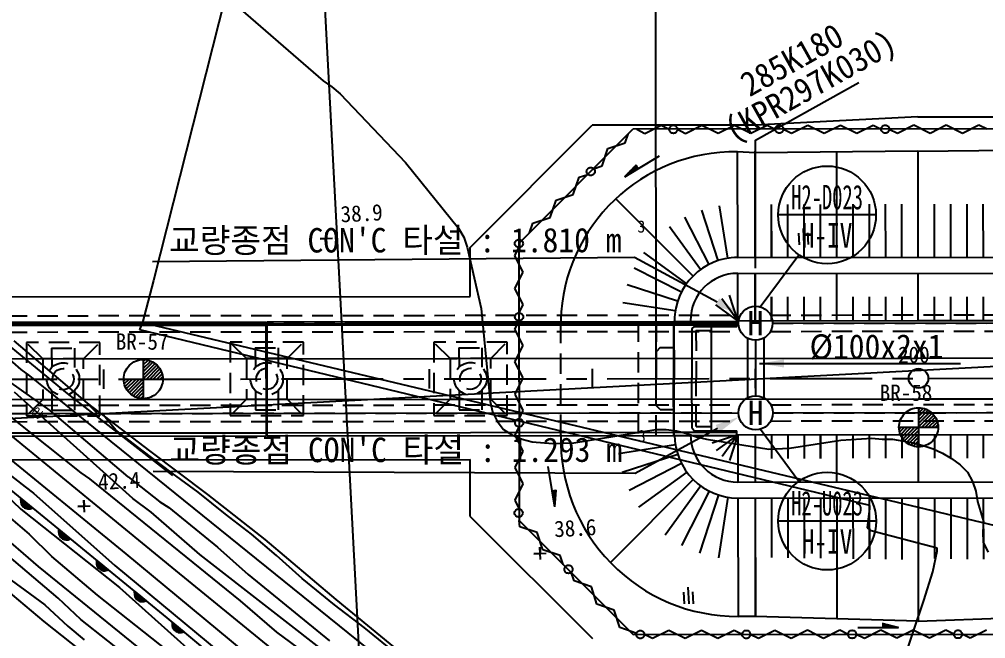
# Model space of a CAD drawing. Header units: millimetres. Extents: x 15846 to 16642, y 1103 to 1807.
# Drawn here: x 16424.1 to 16542.7, y 1439.5 to 1515.5 of the extents above; entities that cross this region are included whole.
import ezdxf
from ezdxf.enums import TextEntityAlignment as Align
from ezdxf.xclip import XClip

# ---------------------------------------------------------------- set-up
doc = ezdxf.new("R2010")
doc.units = ezdxf.units.MM
doc.header["$LTSCALE"] = 10
doc.header["$MEASUREMENT"] = 0
doc.header["$XCLIPFRAME"] = 2
for name, pattern in [('CENTER', [2, 1.25, -0.25, 0.25, -0.25]), ('DASHED2', [0.375, 0.25, -0.125]), ('HIDDEN', [0.375, 0.25, -0.125])]:
    doc.linetypes.add(name, pattern=pattern)
for name, color, linetype in [('TN-CABL', 4, 'Continuous'), ('TN-MANH', 4, 'Continuous'), ('TZ-BASE', 253, 'Continuous'), ('TZ-CABL', 4, 'Continuous')]:
    doc.layers.add(name, color=color, linetype=linetype)
doc.styles.add('GR', font='GulimChe.ttf')
doc.styles.get("Standard").update_dxf_attribs({"font": 'GulimChe.ttf'})
doc.linetypes.add('ZIGZAG', pattern='A,0.0001,-0.2,[131,ltypeshp.shx,S=0.2,R=0,X=-0.2,Y=0],-0.4,[131,ltypeshp.shx,S=0.2,R=180,X=0.2,Y=0],-0.2', length=0.8001)
doc.dimstyles.get("Standard").update_dxf_attribs({"dimtxt": 0.18, "dimasz": 0.18, "dimexe": 0.18, "dimexo": 0.0625, "dimgap": 0.09, "dimtad": 0, "dimtih": 1, "dimtoh": 1, "dimdec": 4, "dimzin": 0, "dimdsep": 46, "dimtxsty": 'Standard', "dimcen": 0.09, "dimadec": 0, "dimazin": 0, "dimtfac": 1, "dimtdec": 4, "dimtofl": 0, "dimtmove": 0, "dimatfit": 3, "dimfxl": 0, "dimtolj": 1, "dimtzin": 0, "dimarcsym": 0})

# ---------------------------------------------------------------- blocks, each defined once
blk = doc.blocks.new('JD-FGHGF6GCDN')
at = {"layer": 'TZ-BASE'}
for p, q in [((522.46, 134.07), (541.05, -215.79)), ((523.68, 81.89, 38.94), (506.12, 12.57, 38.94)), ((510.43, 51.38, 39.02), (526.95, 37.08, 39.02)), ((526.95, 37.08, 39.02), (528, 36.32, 39.02)), ((528, 36.32, 39.02), (529, 35.47, 39.02)), ((529, 35.47, 39.02), (537.02, 27.04, 39.02)), ((550.96, 17.1), (564.94, 31.12)), ((622.28, 31.17), (564.94, 31.12)), ((565.42, 31.12), (566.42, 30.62)), ((566.42, 30.62), (568.42, 31.62)), ((568.42, 31.62), (569.42, 31.12)), ((570.42, 31.12), (571.42, 30.62)), ((571.42, 30.62), (573.42, 31.62)), ((573.42, 31.62), (575.42, 30.63)), ((575.42, 30.63), (577.42, 31.63)), ((577.42, 31.63), (579.42, 30.63)), ((579.42, 30.63), (581.42, 31.63)), ((581.42, 31.63), (582.42, 31.13)), ((583.42, 31.13), (584.42, 30.63)), ((584.42, 30.63), (586.42, 31.64)), ((586.42, 31.64), (588.42, 30.64)), ((588.42, 30.64), (590.42, 31.64)), ((590.42, 31.64), (592.42, 30.64)), ((592.42, 30.64), (594.42, 31.64)), ((594.42, 31.64), (595.42, 31.14)), ((596.42, 31.15), (597.42, 30.65)), ((597.42, 30.65), (599.42, 31.65)), ((599.42, 31.65), (601.42, 30.65)), ((601.42, 30.65), (603.42, 31.65)), ((603.42, 31.65), (605.42, 30.65)), ((605.42, 30.65), (607.42, 31.66)), ((607.42, 31.66), (608.42, 31.16)), ((564, 29.47), (564.35, 30.52)), ((561.18, 26.64), (561.88, 28.76)), ((561.88, 28.76), (564, 29.47)), ((599.92, 28.45), (619.92, 28.67)), ((568.17, 27.84), (565.61, 26.27)), ((579.92, 28.23), (577.8, 28.34)), ((577.81, 15.39), (577.8, 28.34)), ((599.92, 28.45), (579.92, 28.23)), ((579.92, 28.43), (579.93, 15.39)), ((579.92, 28.23), (579.94, 15.39)), ((589.92, 28.44), (589.93, 15.4)), ((599.92, 28.45), (599.94, 15.41)), ((537.02, 27.04, 39.02), (543.54, 18.97, 39.02)), ((560.12, 26.28), (561.18, 26.64)), ((565.35, 26.7), (563.9, 25.23)), ((565.61, 26.27), (563.9, 25.23)), ((565.6, 26.28), (563.94, 25.27)), ((565.6, 26.29), (563.98, 25.31)), ((565.59, 26.31), (564.01, 25.34)), ((565.58, 26.32), (564.05, 25.38)), ((565.58, 26.33), (564.09, 25.42)), ((565.57, 26.34), (564.12, 25.45)), ((565.56, 26.35), (564.16, 25.49)), ((565.56, 26.36), (564.19, 25.53)), ((565.55, 26.37), (564.23, 25.56)), ((565.54, 26.38), (564.27, 25.6)), ((565.54, 26.39), (564.3, 25.64)), ((565.53, 26.4), (564.34, 25.67)), ((565.52, 26.41), (564.37, 25.71)), ((565.52, 26.42), (564.41, 25.75)), ((565.51, 26.43), (564.45, 25.78)), ((565.51, 26.44), (564.48, 25.82)), ((565.5, 26.45), (564.52, 25.86)), ((565.49, 26.47), (564.56, 25.89)), ((565.49, 26.48), (564.59, 25.93)), ((565.48, 26.49), (564.63, 25.97)), ((565.47, 26.5), (564.66, 26)), ((565.47, 26.51), (564.7, 26.04)), ((565.46, 26.52), (564.74, 26.08)), ((565.45, 26.53), (564.77, 26.11)), ((565.45, 26.54), (564.81, 26.15)), ((565.44, 26.55), (564.84, 26.19)), ((565.43, 26.56), (564.88, 26.22)), ((565.43, 26.57), (564.92, 26.26)), ((565.42, 26.58), (564.95, 26.3)), ((565.41, 26.59), (564.99, 26.33)), ((565.41, 26.6), (565.03, 26.37)), ((565.4, 26.61), (565.06, 26.41)), ((565.39, 26.63), (565.1, 26.44)), ((565.39, 26.64), (565.13, 26.48)), ((565.38, 26.65), (565.17, 26.52)), ((565.38, 26.66), (565.21, 26.55)), ((565.37, 26.67), (565.24, 26.59)), ((565.36, 26.68), (565.28, 26.63)), ((565.36, 26.69), (565.31, 26.66)), ((565.61, 26.27), (565.35, 26.7)), ((557.63, 23.11), (558.35, 25.23)), ((558.35, 25.23), (559.41, 25.57)), ((555.51, 22.41), (557.63, 23.11)), ((572.33, 13.11), (562.84, 22.58)), ((554.79, 20.3), (555.51, 22.41)), ((576.6, 15.29), (575.57, 21.71)), ((581.92, 21.88), (581.93, 15.39)), ((581.93, 21.88), (581.94, 15.39)), ((583.92, 21.88), (583.93, 15.39)), ((583.93, 21.88), (583.94, 15.39)), ((585.93, 21.89), (585.94, 15.4)), ((587.92, 21.89), (587.93, 15.4)), ((587.93, 21.89), (587.94, 15.4)), ((591.93, 21.91), (591.94, 15.4)), ((593.93, 21.91), (593.94, 15.4)), ((595.93, 21.92), (595.94, 15.4)), ((597.92, 21.92), (597.93, 15.41)), ((601.93, 21.91), (601.94, 15.41)), ((603.93, 21.92), (603.94, 15.41)), ((605.93, 21.93), (605.94, 15.41)), ((607.92, 21.93), (607.93, 15.42)), ((552.67, 19.6), (554.79, 20.3)), ((574.29, 14.54), (571.33, 20.33)), ((575.41, 15.01), (573.4, 21.19)), ((552.26, 18.41), (552.67, 19.6)), ((573.25, 13.9), (569.43, 19.16)), ((527.37, 16.96, 38.87), (527.29, 18.45, 38.87)), ((527.29, 18.45, 38.87), (527.33, 17.71, 38.87)), ((543.54, 18.97, 39.02), (544.18, 17.86, 39.02)), ((544.18, 17.86, 39.02), (544.61, 16.65, 39.02)), ((585.27, 18.37, 38.77), (585.35, 16.92, 38.77)), ((585.83, 18.96, 38.77), (585.93, 16.95, 38.77)), ((586.5, 16.96, 38.77), (586.42, 18.43, 38.77)), ((526.58, 17.67, 38.87), (528.08, 17.75, 38.87)), ((527.33, 17.71, 38.87), (526.58, 17.67, 38.87)), ((544.61, 16.65, 39.02), (546.34, 9.12, 39.02)), ((550.96, 17.1), (550.99, -16.9)), ((497.21, -11.05, 42), (462.98, 16.28, 42)), ((550.46, 15.6), (550.96, 16.6)), ((551.46, 13.6), (550.46, 15.6)), ((571.54, 12.18), (566.27, 16)), ((577.81, 15.39), (699.95, 15.5)), ((489.87, 1.63, 39.02), (474.3, 15.21, 39.02)), ((550.46, 11.6), (551.46, 13.6)), ((570.9, 11.14), (565.11, 14.09)), ((577.81, 13.44), (699.95, 13.55)), ((577.82, 7.63), (577.81, 13.44)), ((579.93, 13.44), (579.93, 7.63)), ((579.94, 13.44), (579.94, 7.63)), ((589.93, 13.45), (589.93, 7.64)), ((599.94, 13.46), (599.94, 7.65)), ((506.12, 12.57, 38.94), (504.76, 7.4, 38.94)), ((570.44, 10.02), (564.25, 12.02)), ((551.46, 9.6), (550.46, 11.6)), ((577.82, 7.63), (576.79, 10.77)), ((550.97, 8.6), (551.46, 9.6)), ((570.15, 8.83), (563.73, 9.84)), ((577.82, 7.63), (575.14, 9.57)), ((577.82, 7.63), (575.87, 10.3)), ((581.93, 10.54), (581.93, 7.63)), ((581.94, 10.54), (581.94, 7.63)), ((583.93, 10.54), (583.93, 7.63)), ((583.94, 10.54), (583.94, 7.63)), ((585.94, 10.54), (585.94, 7.64)), ((587.93, 10.54), (587.93, 7.64)), ((587.94, 10.54), (587.94, 7.64)), ((591.94, 10.55), (591.94, 7.64)), ((593.94, 10.55), (593.94, 7.64)), ((595.94, 10.55), (595.94, 7.64)), ((597.94, 10.55), (597.94, 7.65)), ((601.94, 10.56), (601.94, 7.65)), ((603.94, 10.56), (603.94, 7.65)), ((605.94, 10.56), (605.94, 7.65)), ((607.94, 10.56), (607.94, 7.66)), ((495.55, -1.31, 124.55), (483.53, 8.58, 124.55)), ((546.34, 9.12, 39.02), (547.42, -2.29, 39.02)), ((484.95, 7.45), (519.95, 7.48)), ((504.42, 6.5, 38.37), (504.76, 7.4, 38.37)), ((504.76, 7.4, 38.37), (618.42, -19.65, 38.37)), ((519.96, -6.52), (519.95, 7.48)), ((520.05, 7.48), (569.94, 7.53)), ((520.06, -6.52), (520.05, 7.48)), ((520.05, 7.08), (569.94, 7.13)), ((550.47, 6.6), (550.97, 7.6)), ((556.09, 7.51), (577.69, 7.53)), ((569.94, 7.53), (569.95, 0.53)), ((569.99, 7.53), (570, 0.53)), ((569.99, 7.53), (577.69, 7.53)), ((569.99, 7.53), (574.4, 7.53)), ((569.99, 7.13), (577.69, 7.13)), ((569.99, 7.13), (574.4, 7.13)), ((577.65, 7.63), (601.35, 7.65)), ((577.69, 7.53), (577.69, 6.93)), ((599.94, 7.65), (699.95, 7.74)), ((699.43, 6.79), (368.51, -10.79)), ((484.95, 7.05), (519.95, 7.08)), ((594.04, -15.03, 38.37), (504.42, 6.5, 38.37)), ((551.47, 4.6), (550.47, 6.6)), ((572.19, 6.63), (572.49, 6.93)), ((572.19, 6.63), (572.2, 0.43)), ((572.49, 6.93), (577.69, 6.93)), ((574.61, -5.87), (574.59, 6.93)), ((488.97, 5.14, 38.42), (497.97, -2.49, 38.42)), ((550.47, 2.6), (551.47, 4.6)), ((567.8, 3.82), (567.8, 0.52)), ((421.79, 2.89), (599.95, 3.05)), ((470, 3.17, 42), (490.35, -12.76, 42)), ((504.85, 2.86), (504.85, -1.94)), ((504.85, 2.62), (505.08, 2.85)), ((504.85, 2.2), (505.44, 2.79)), ((504.85, 1.77), (505.76, 2.68)), ((504.85, 1.35), (506.04, 2.54)), ((504.85, 0.92), (506.3, 2.37)), ((551.47, 0.6), (550.47, 2.6)), ((599.95, 3.05), (700, 3.14)), ((490.91, 0.86, 39.02), (489.87, 1.63, 39.02)), ((500, -0.74), (500, 1.66)), ((504.85, 0.5), (506.53, 2.18)), ((505.24, 0.46), (506.73, 1.96)), ((505.66, 0.46), (506.9, 1.71)), ((506.08, 0.46), (507.05, 1.43)), ((520, -0.72), (520, 1.68)), ((540, -0.7), (540, 1.7)), ((560, -0.68), (560, 1.72)), ((580, -0.67), (580, 1.73)), ((539.41, -38.25, 39.02), (490.91, 0.86, 39.02)), ((502.45, 0.46), (507.25, 0.46)), ((502.46, 0.23), (502.69, 0.46)), ((502.52, -0.13), (503.11, 0.46)), ((502.63, -0.45), (503.54, 0.46)), ((502.77, -0.74), (503.96, 0.46)), ((502.94, -0.99), (504.39, 0.46)), ((503.13, -1.22), (504.81, 0.46)), ((503.36, -1.42), (504.85, 0.07)), ((506.51, 0.46), (507.16, 1.11)), ((506.93, 0.46), (507.23, 0.76)), ((550.48, -1.4), (551.47, 0.6)), ((567.8, -2.78), (567.8, 0.52)), ((569.96, -6.47), (569.95, 0.53)), ((570.01, -6.47), (570, 0.53)), ((572.21, -5.57), (572.2, 0.63)), ((493.43, -3.4, 40), (488.64, -0.01, 40)), ((503.58, -14.18, 41), (489.05, -1.15, 41)), ((503.61, -1.59), (504.85, -0.35)), ((503.89, -1.74), (504.85, -0.77)), ((421.79, -2.11), (599.95, -1.95)), ((508.49, -11.38, 124.55), (495.55, -1.31, 124.55)), ((504.2, -1.85), (504.85, -1.2)), ((504.55, -1.92), (504.85, -1.62)), ((547.42, -2.29, 39.02), (547.72, -3.54, 39.02)), ((551.48, -3.4), (550.48, -1.4)), ((599.95, -1.95), (700, -1.86)), ((503, -11.54, 40), (493.43, -3.4, 40)), ((497.97, -2.49, 38.42), (505.63, -8.36, 38.42)), ((547.72, -3.54, 39.02), (548.27, -4.7, 39.02)), ((550.98, -4.4), (551.48, -3.4)), ((600.01, -3.05), (600.01, -7.85)), ((600.01, -3.29), (600.24, -3.06)), ((600.01, -3.71), (600.6, -3.12)), ((600.01, -4.14), (600.92, -3.23)), ((600.01, -4.56), (601.2, -3.37)), ((600.01, -4.99), (601.46, -3.53)), ((508.84, -23.03, 39.55), (486.41, -4.65, 39.55)), ((501.48, -5.82, 38.18), (499.75, -3.73, 38.18)), ((548.27, -4.7, 39.02), (549.07, -5.73, 39.02)), ((600.01, -5.41), (601.69, -3.73)), ((600.4, -5.45), (601.89, -3.95)), ((600.82, -5.45), (602.06, -4.2)), ((601.25, -5.45), (602.21, -4.48)), ((483.91, -5.63, 39.55), (502.72, -20.99, 39.55)), ((504.83, -8.39, 38.18), (501.48, -5.82, 38.18)), ((549.07, -5.73, 39.02), (550.15, -6.4, 39.02)), ((550.48, -6.4), (550.98, -5.4)), ((557.71, -7.37, 39.02), (567.78, -5.71, 39.02)), ((567.78, -5.71, 39.02), (569.05, -5.71, 39.02)), ((569.05, -5.71, 39.02), (570.32, -5.87, 39.02)), ((570.32, -5.87, 39.02), (571.56, -6.2, 39.02)), ((572.21, -5.57), (572.51, -5.87)), ((572.51, -5.87), (577.71, -5.87)), ((577.71, -6.47), (577.71, -5.87)), ((597.61, -5.45), (602.41, -5.45)), ((597.62, -5.68), (597.85, -5.45)), ((597.69, -6.04), (598.28, -5.45)), ((597.79, -6.36), (598.7, -5.45)), ((597.93, -6.65), (599.12, -5.45)), ((598.1, -6.9), (599.55, -5.45)), ((598.3, -7.13), (599.97, -5.45)), ((598.52, -7.33), (600.01, -5.83)), ((601.67, -5.45), (602.32, -4.79)), ((602.09, -5.45), (602.39, -5.15)), ((484.96, -6.15), (519.96, -6.12)), ((484.96, -6.55), (519.96, -6.52)), ((520.06, -6.12), (569.96, -6.07)), ((520.06, -6.52), (569.96, -6.47)), ((550.15, -6.4, 39.02), (551.36, -6.9, 39.02)), ((551.48, -8.4), (550.48, -6.4)), ((551.36, -6.9, 39.02), (552.59, -7.24, 39.02)), ((556.11, -6.49), (577.71, -6.47)), ((570.01, -6.07), (577.71, -6.07)), ((570.01, -6.07), (574.41, -6.07)), ((570.01, -6.47), (577.71, -6.47)), ((570.01, -6.47), (574.41, -6.47)), ((571.56, -6.2, 39.02), (572.76, -6.62, 39.02)), ((572.76, -6.62, 39.02), (573.99, -6.91, 39.02)), ((573.99, -6.91, 39.02), (581.64, -8.13, 39.02)), ((577.83, -6.37), (574.68, -7.4)), ((577.83, -6.37), (575.16, -8.32)), ((577.83, -6.37), (575.89, -9.05)), ((577.83, -6.37), (576.81, -9.52)), ((577.66, -6.37), (699.95, -6.26)), ((577.83, -6.37), (577.84, -12.18)), ((579.95, -6.37), (579.95, -12.18)), ((579.96, -6.37), (579.96, -12.18)), ((581.95, -6.37), (581.95, -9.27)), ((581.96, -6.37), (581.96, -9.27)), ((583.96, -6.37), (583.96, -9.27)), ((584.17, -8.03, 39.02), (590.47, -7.02, 39.02)), ((585.96, -6.36), (585.96, -9.27)), ((587.95, -6.36), (587.95, -9.27)), ((587.96, -6.36), (587.96, -9.27)), ((589.95, -6.36), (589.95, -12.17)), ((590.47, -7.02, 39.02), (594.26, -6.79, 39.02)), ((591.96, -6.36), (591.96, -9.26)), ((593.95, -6.36), (593.95, -9.26)), ((593.96, -6.36), (593.96, -9.26)), ((594.26, -6.79, 39.02), (595.53, -6.91, 39.02)), ((595.53, -6.91, 39.02), (596.8, -6.9, 39.02)), ((595.96, -6.36), (595.96, -9.26)), ((596.8, -6.9, 39.02), (599.35, -7.35, 39.02)), ((597.96, -6.35), (597.96, -9.26)), ((598.77, -7.5), (600.01, -6.26)), ((599.05, -7.65), (600.01, -6.68)), ((599.36, -7.76), (600.01, -7.11)), ((599.95, -6.35), (599.95, -12.16)), ((599.96, -6.35), (599.96, -12.16)), ((601.96, -6.35), (601.96, -9.25)), ((603.95, -6.35), (603.95, -9.25)), ((605.96, -6.35), (605.96, -9.25)), ((607.96, -6.34), (607.96, -9.25)), ((552.59, -7.24, 39.02), (555.14, -7.43, 39.02)), ((555.14, -7.43, 39.02), (557.71, -7.37, 39.02)), ((570.17, -7.59), (563.2, -8.7)), ((581.64, -8.13, 39.02), (584.17, -8.03, 39.02)), ((599.35, -7.35, 39.02), (600.59, -7.68, 39.02)), ((599.72, -7.83), (600.01, -7.53)), ((600.59, -7.68, 39.02), (601.79, -8.1, 39.02)), ((601.79, -8.1, 39.02), (602.95, -8.64, 39.02)), ((479.86, -9.29, 40), (490.83, -18.55, 40)), ((482.28, -8.39, 41), (489.82, -15.48, 41)), ((482.84, -8.5, 40.84), (507.76, -28.82, 40.84)), ((508.4, -11.08, 38.18), (504.83, -8.39, 38.18)), ((505.63, -8.36, 38.42), (512.72, -13.7, 38.42)), ((550.48, -10.4), (551.48, -8.4)), ((570.45, -8.78), (563.65, -10.99)), ((602.95, -8.64, 39.02), (604.07, -9.27, 39.02)), ((604.07, -9.27, 39.02), (605.12, -10.04, 39.02)), ((551.49, -12.4), (550.48, -10.4)), ((554.52, -10.27), (555, -13.24)), ((570.92, -9.9), (564.47, -13.19)), ((605.12, -10.04, 39.02), (606, -10.97, 39.02)), ((498.29, -11.77, 42), (497.21, -11.05, 42)), ((516.78, -26.76, 42), (498.29, -11.77, 42)), ((503, -11.54, 40.01), (506.89, -14.6, 40.01)), ((511.57, -13.4, 38.18), (508.4, -11.08, 38.18)), ((571.56, -10.94), (565.64, -15.25)), ((606, -10.97, 39.02), (606.63, -12.09, 39.02)), ((490.35, -12.76, 42), (491.39, -13.52, 42)), ((550.49, -14.4), (551.49, -12.4)), ((572.35, -11.86), (562.18, -22.05)), ((573.28, -12.65), (568.9, -18.69)), ((577.84, -12.18), (699.95, -12.07)), ((606.63, -12.09, 39.02), (607.06, -13.3, 39.02)), ((489.85, -14.22, 40.84), (491.24, -15.35, 40.84)), ((491.39, -13.52, 42), (501.37, -22.42, 42)), ((505.8, -15.87, 41), (503.58, -14.18, 41)), ((514.93, -16.1, 38.18), (511.57, -13.4, 38.18)), ((512.72, -13.7, 38.42), (519.78, -19.21, 38.42)), ((555, -13.24), (555.49, -13.16)), ((555, -13.24), (555.31, -15.21)), ((555.01, -13.23), (555.32, -15.16)), ((555.02, -13.23), (555.32, -15.11)), ((555.04, -13.23), (555.33, -15.05)), ((555.05, -13.23), (555.33, -15)), ((555.06, -13.23), (555.34, -14.95)), ((555.07, -13.22), (555.34, -14.9)), ((555.08, -13.22), (555.34, -14.85)), ((555.1, -13.22), (555.35, -14.8)), ((555.11, -13.22), (555.35, -14.75)), ((555.12, -13.22), (555.36, -14.7)), ((555.13, -13.21), (555.36, -14.64)), ((555.15, -13.21), (555.37, -14.59)), ((555.16, -13.21), (555.37, -14.54)), ((555.17, -13.21), (555.38, -14.49)), ((555.18, -13.21), (555.38, -14.44)), ((555.2, -13.2), (555.39, -14.39)), ((555.21, -13.2), (555.39, -14.34)), ((555.22, -13.2), (555.39, -14.28)), ((555.23, -13.2), (555.4, -14.23)), ((555.25, -13.2), (555.4, -14.18)), ((555.26, -13.19), (555.41, -14.13)), ((555.27, -13.19), (555.41, -14.08)), ((555.28, -13.19), (555.42, -14.03)), ((555.29, -13.19), (555.42, -13.98)), ((555.49, -13.16), (555.31, -15.21)), ((555.31, -13.19), (555.43, -13.93)), ((555.32, -13.18), (555.43, -13.87)), ((555.33, -13.18), (555.43, -13.82)), ((555.34, -13.18), (555.44, -13.77)), ((555.36, -13.18), (555.44, -13.72)), ((555.37, -13.18), (555.45, -13.67)), ((555.38, -13.17), (555.45, -13.62)), ((555.39, -13.17), (555.46, -13.57)), ((555.41, -13.17), (555.46, -13.51)), ((555.42, -13.17), (555.47, -13.46)), ((555.43, -13.17), (555.47, -13.41)), ((555.44, -13.17), (555.47, -13.36)), ((555.46, -13.16), (555.48, -13.31)), ((555.47, -13.16), (555.48, -13.26)), ((555.48, -13.16), (555.49, -13.21)), ((574.31, -13.29), (570.92, -19.97)), ((575.44, -13.76), (573.12, -20.91)), ((576.62, -14.04), (575.45, -21.48)), ((577.84, -14.13), (699.95, -14.02)), ((577.84, -14.13), (577.85, -28.66)), ((579.96, -14.13), (579.97, -28.67)), ((579.96, -14.13), (579.98, -28.67)), ((581.96, -14.13), (581.96, -21.45)), ((581.96, -14.13), (581.97, -21.45)), ((583.96, -14.13), (583.97, -21.48)), ((585.96, -14.12), (585.97, -21.5)), ((587.96, -14.12), (587.96, -21.53)), ((587.96, -14.12), (587.97, -21.53)), ((589.96, -14.12), (589.97, -28.96)), ((591.96, -14.12), (591.97, -21.58)), ((593.96, -14.12), (593.96, -21.6)), ((593.96, -14.12), (593.97, -21.6)), ((595.96, -14.12), (595.97, -21.63)), ((597.96, -14.11), (597.97, -21.66)), ((599.96, -14.11), (599.98, -29.25)), ((599.96, -14.11), (599.97, -29.25)), ((601.96, -14.11), (601.97, -21.57)), ((603.96, -14.11), (603.96, -21.6)), ((605.96, -14.11), (605.97, -21.62)), ((607.06, -13.3, 39.02), (607.24, -14.56, 39.02)), ((607.96, -14.1), (607.97, -21.65)), ((489.81, -14.45, 40.84), (490.1, -14.42, 40.84)), ((489.81, -14.6, 40.84), (490.26, -14.55, 40.84)), ((489.83, -14.3, 40.84), (489.93, -14.29, 40.84)), ((489.9, -14.91, 40.84), (489.84, -14.26, 40.84)), ((489.84, -14.75, 40.84), (490.43, -14.69, 40.84)), ((489.89, -14.89, 40.84), (490.59, -14.82, 40.84)), ((489.97, -15.04, 40.84), (490.75, -14.96, 40.84)), ((490.08, -15.17, 40.84), (489.99, -14.34, 40.84)), ((490.08, -15.17, 40.84), (490.92, -15.09, 40.84)), ((490.24, -15.31, 40.84), (490.16, -14.47, 40.84)), ((490.25, -15.31, 40.84), (491.08, -15.22, 40.84)), ((490.4, -15.39, 40.84), (490.32, -14.6, 40.84)), ((490.56, -15.44, 40.84), (490.49, -14.74, 40.84)), ((490.52, -15.43, 40.84), (491.23, -15.36, 40.84)), ((490.71, -15.47, 40.84), (490.65, -14.87, 40.84)), ((490.86, -15.47, 40.84), (490.82, -15.01, 40.84)), ((491.01, -15.44, 40.84), (490.98, -15.14, 40.84)), ((491.16, -15.39, 40.84), (491.14, -15.27, 40.84)), ((496.83, -15.18, 42.37), (498.33, -15.1, 42.37)), ((497.58, -15.14, 42.37), (496.83, -15.18, 42.37)), ((497.62, -15.88, 42.37), (497.54, -14.39, 42.37)), ((497.54, -14.39, 42.37), (497.58, -15.14, 42.37)), ((506.89, -14.6, 40), (507.97, -15.28, 40)), ((507.97, -15.28, 40), (513.95, -20.15, 40)), ((550.99, -15.4), (550.49, -14.4)), ((594.05, -15.45, 38.37), (594.04, -15.03, 38.37)), ((607.24, -14.56, 39.02), (607.97, -17.02, 39.02)), ((489.82, -15.48, 41), (501.94, -25.1, 41)), ((511.79, -21.08, 41), (505.8, -15.87, 41)), ((518.15, -18.55, 38.18), (514.93, -16.1, 38.18)), ((593.85, -16.73, 38.37), (594.05, -15.45, 38.37)), ((494.39, -26.41, 38), (483.6, -17.25, 38)), ((492, -22.53, 36.61), (486.09, -17.44, 36.61)), ((550.99, -16.9), (565, -30.88)), ((551.06, -17.66), (550.99, -16.9)), ((553.18, -18.36), (551.06, -17.66)), ((593.76, -17.79, 38.37), (593.85, -16.73, 38.37)), ((594.2, -18.15, 38.37), (593.76, -17.79, 38.37)), ((607.97, -17.02, 39.02), (607.89, -18.29, 39.02)), ((490.83, -18.55, 40), (493.64, -21.3, 40)), ((494.46, -18.24, 40.84), (494.75, -18.21, 40.84)), ((494.46, -18.39, 40.84), (494.91, -18.34, 40.84)), ((494.48, -18.09, 40.84), (494.58, -18.08, 40.84)), ((494.55, -18.7, 40.84), (494.49, -18.05, 40.84)), ((494.49, -18.54, 40.84), (495.08, -18.48, 40.84)), ((494.5, -18.01, 40.84), (495.89, -19.14, 40.84)), ((494.54, -18.68, 40.84), (495.24, -18.61, 40.84)), ((494.62, -18.83, 40.84), (495.4, -18.75, 40.84)), ((494.73, -18.96, 40.84), (494.64, -18.13, 40.84)), ((494.73, -18.97, 40.84), (495.57, -18.88, 40.84)), ((494.89, -19.1, 40.84), (494.81, -18.26, 40.84)), ((495.05, -19.18, 40.84), (494.97, -18.39, 40.84)), ((495.21, -19.23, 40.84), (495.14, -18.53, 40.84)), ((495.36, -19.26, 40.84), (495.3, -18.66, 40.84)), ((495.51, -19.26, 40.84), (495.47, -18.8, 40.84)), ((495.66, -19.23, 40.84), (495.63, -18.93, 40.84)), ((521.21, -21.18, 38.18), (518.15, -18.55, 38.18)), ((553.89, -20.48), (553.18, -18.36)), ((602.31, -20.28, 38.37), (594.2, -18.15, 38.37)), ((607.89, -18.29, 39.02), (607.94, -19.6, 39.02)), ((494.9, -19.1, 40.84), (495.73, -19.01, 40.84)), ((495.17, -19.22, 40.84), (495.88, -19.15, 40.84)), ((495.81, -19.19, 40.84), (495.79, -19.06, 40.84)), ((513.95, -20.15, 40), (517.71, -23.51, 40)), ((519.78, -19.21, 38.42), (528.48, -26.6, 38.42)), ((607.94, -19.6, 39.02), (608.54, -20.76, 39.02)), ((499.25, -26.06, 40.01), (493.64, -21.3, 40.01)), ((502.72, -20.99, 39.55), (525.24, -39.62, 39.55)), ((529.3, -34.67, 41), (511.79, -21.08, 41)), ((524.36, -24.01, 38.18), (521.21, -21.18, 38.18)), ((552.8, -20.97, 38.55), (554.3, -20.89, 38.55)), ((553.55, -20.93, 38.55), (552.8, -20.97, 38.55)), ((553.59, -21.67, 38.55), (553.51, -20.18, 38.55)), ((553.51, -20.18, 38.55), (553.55, -20.93, 38.55)), ((556.02, -21.18), (553.89, -20.48)), ((556.39, -22.29), (556.02, -21.18)), ((601.75, -23.18, 38.37), (602.28, -20.66, 38.37)), ((602.28, -20.66, 38.37), (602.31, -20.28, 38.37)), ((612.25, -119.9, 36.61), (492, -22.53, 36.61)), ((499.11, -22.03, 40.84), (499.4, -22, 40.84)), ((499.11, -22.18, 40.84), (499.56, -22.14, 40.84)), ((499.13, -21.88, 40.84), (499.23, -21.87, 40.84)), ((499.2, -22.5, 40.84), (499.14, -21.84, 40.84)), ((499.14, -22.33, 40.84), (499.73, -22.27, 40.84)), ((499.15, -21.8, 40.84), (500.54, -22.94, 40.84)), ((499.19, -22.48, 40.84), (499.89, -22.4, 40.84)), ((499.38, -22.75, 40.84), (499.29, -21.92, 40.84)), ((499.54, -22.89, 40.84), (499.46, -22.05, 40.84)), ((499.7, -22.98, 40.84), (499.62, -22.19, 40.84)), ((499.86, -23.03, 40.84), (499.79, -22.32, 40.84)), ((500.01, -23.05, 40.84), (499.95, -22.45, 40.84)), ((501.37, -22.42, 42), (538.6, -53.19, 42)), ((486.51, -22.66, 37.04), (492.77, -27.23, 37.04)), ((499.27, -22.62, 40.84), (500.06, -22.54, 40.84)), ((499.38, -22.76, 40.84), (500.22, -22.67, 40.84)), ((499.55, -22.89, 40.84), (500.38, -22.81, 40.84)), ((499.82, -23.01, 40.84), (500.53, -22.94, 40.84)), ((500.16, -23.05, 40.84), (500.12, -22.59, 40.84)), ((500.31, -23.02, 40.84), (500.28, -22.72, 40.84)), ((500.46, -22.98, 40.84), (500.45, -22.86, 40.84)), ((534.4, -43.82, 39.55), (508.84, -23.03, 39.55)), ((517.71, -23.51, 40), (527.7, -31.65, 40)), ((557.73, -24.3), (557.39, -23.24)), ((600.66, -26.72, 38.37), (601.75, -23.18, 38.37)), ((528.33, -27.23, 38.18), (524.36, -24.01, 38.18)), ((559.85, -25.03), (557.73, -24.3)), ((492.69, -29.28, 38.01), (488.02, -25.37, 38.01)), ((512.35, -36.39, 40), (499.25, -26.06, 40)), ((501.94, -25.1, 41), (516.42, -38.05, 41)), ((503.76, -25.82, 40.84), (504.05, -25.79, 40.84)), ((503.76, -25.97, 40.84), (504.21, -25.93, 40.84)), ((503.78, -25.67, 40.84), (503.88, -25.66, 40.84)), ((503.85, -26.29, 40.84), (503.79, -25.64, 40.84)), ((503.79, -26.12, 40.84), (504.38, -26.06, 40.84)), ((503.8, -25.59, 40.84), (505.19, -26.73, 40.84)), ((504.03, -26.54, 40.84), (503.94, -25.71, 40.84)), ((504.19, -26.68, 40.84), (504.11, -25.84, 40.84)), ((504.35, -26.77, 40.84), (504.27, -25.98, 40.84)), ((560.53, -27.16), (559.85, -25.03)), ((571.16, -25.69, 38.77), (571.23, -27.13, 38.77)), ((571.71, -25.09, 38.77), (571.82, -27.1, 38.77)), ((572.39, -27.1, 38.77), (572.31, -25.63, 38.77)), ((492.77, -27.23, 37.04), (495.58, -29.87, 37.04)), ((497.19, -29.05, 38), (494.39, -26.41, 38)), ((503.84, -26.27, 40.84), (504.54, -26.2, 40.84)), ((503.92, -26.41, 40.84), (504.71, -26.33, 40.84)), ((504.03, -26.55, 40.84), (504.87, -26.46, 40.84)), ((504.2, -26.68, 40.84), (505.03, -26.6, 40.84)), ((504.51, -26.82, 40.84), (504.44, -26.11, 40.84)), ((504.47, -26.81, 40.84), (505.18, -26.73, 40.84)), ((504.66, -26.84, 40.84), (504.6, -26.25, 40.84)), ((504.81, -26.84, 40.84), (504.77, -26.38, 40.84)), ((504.96, -26.82, 40.84), (504.93, -26.51, 40.84)), ((505.11, -26.77, 40.84), (505.1, -26.65, 40.84)), ((521.24, -30.6, 42), (516.78, -26.76, 42)), ((531.95, -30.01, 38.18), (528.33, -27.23, 38.18)), ((528.48, -26.6, 38.42), (536.72, -33.33, 38.42)), ((562.64, -27.89), (560.53, -27.16)), ((599.45, -30.36, 38.37), (600.66, -26.72, 38.37)), ((563.33, -30.02), (562.64, -27.89)), ((498.19, -33.67, 38.01), (492.69, -29.28, 38.01)), ((504.3, -34.64, 38), (497.19, -29.05, 38)), ((507.76, -28.82, 40.84), (531.16, -48.26, 40.84)), ((508.4, -29.62, 40.84), (508.69, -29.59, 40.84)), ((508.42, -29.47, 40.84), (508.53, -29.46, 40.84)), ((508.49, -30.09, 40.84), (508.43, -29.43, 40.84)), ((508.44, -29.39, 40.84), (509.83, -30.54, 40.84)), ((508.67, -30.34, 40.84), (508.59, -29.51, 40.84)), ((508.83, -30.48, 40.84), (508.75, -29.64, 40.84)), ((579.97, -28.67), (577.85, -28.66)), ((599.98, -29.25), (579.97, -28.67)), ((595.56, -29.51), (597.56, -30.01)), ((595.56, -29.52), (595.61, -29.52)), ((595.56, -29.54), (595.66, -29.54)), ((595.56, -29.55), (595.71, -29.55)), ((595.56, -29.56), (595.76, -29.56)), ((595.56, -29.57), (595.81, -29.57)), ((595.56, -29.59), (595.86, -29.59)), ((595.56, -29.6), (595.91, -29.6)), ((595.56, -29.61), (595.96, -29.61)), ((595.56, -29.62), (596.01, -29.62)), ((595.56, -29.64), (596.06, -29.64)), ((595.56, -29.65), (596.11, -29.65)), ((599.98, -29.25), (615.58, -28.69)), ((495.58, -29.87, 37.04), (497.59, -31.52, 37.04)), ((508.41, -29.77, 40.84), (508.85, -29.73, 40.84)), ((508.43, -29.92, 40.84), (509.02, -29.86, 40.84)), ((508.48, -30.06, 40.84), (509.18, -30, 40.84)), ((508.56, -30.21, 40.84), (509.34, -30.14, 40.84)), ((508.67, -30.35, 40.84), (509.51, -30.27, 40.84)), ((508.83, -30.48, 40.84), (509.67, -30.41, 40.84)), ((508.99, -30.57, 40.84), (508.91, -29.78, 40.84)), ((509.14, -30.62, 40.84), (509.08, -29.92, 40.84)), ((509.1, -30.61, 40.84), (509.82, -30.54, 40.84)), ((509.3, -30.65, 40.84), (509.24, -30.05, 40.84)), ((509.45, -30.65, 40.84), (509.4, -30.19, 40.84)), ((509.6, -30.62, 40.84), (509.57, -30.32, 40.84)), ((509.74, -30.58, 40.84), (509.73, -30.46, 40.84)), ((524.68, -33.12, 42), (521.24, -30.6, 42)), ((535.92, -33.27, 38.18), (531.95, -30.01, 38.18)), ((565.44, -30.75), (563.33, -30.02)), ((569.36, -30.38), (567.36, -31.38)), ((571.36, -31.38), (569.36, -30.38)), ((573.36, -30.38), (571.36, -31.38)), ((575.36, -31.37), (573.36, -30.38)), ((577.36, -30.37), (575.36, -31.37)), ((578.36, -30.87), (577.36, -30.37)), ((582.36, -30.37), (580.36, -31.37)), ((584.36, -31.37), (582.36, -30.37)), ((586.36, -30.36), (584.36, -31.37)), ((588.36, -31.36), (586.36, -30.36)), ((590.36, -30.36), (588.36, -31.36)), ((591.36, -30.86), (590.36, -30.36)), ((592.56, -30.02), (595.56, -30.01)), ((595.36, -30.36), (593.36, -31.36)), ((597.36, -31.35), (595.36, -30.36)), ((595.56, -29.66), (596.16, -29.66)), ((595.56, -29.67), (596.21, -29.67)), ((595.56, -29.69), (596.26, -29.69)), ((595.56, -29.7), (596.31, -29.7)), ((595.56, -29.71), (596.36, -29.71)), ((595.56, -29.72), (596.41, -29.72)), ((595.56, -29.74), (596.46, -29.74)), ((595.56, -29.75), (596.51, -29.75)), ((595.56, -29.76), (596.56, -29.76)), ((595.56, -29.77), (596.61, -29.77)), ((595.56, -29.79), (596.66, -29.79)), ((595.56, -29.8), (596.71, -29.8)), ((595.56, -29.81), (596.76, -29.81)), ((595.56, -29.82), (596.81, -29.82)), ((595.56, -29.84), (596.86, -29.84)), ((595.56, -29.85), (596.91, -29.85)), ((595.56, -29.86), (596.96, -29.86)), ((595.56, -29.87), (597.01, -29.87)), ((595.56, -29.89), (597.06, -29.89)), ((595.56, -29.9), (597.11, -29.9)), ((595.56, -29.91), (597.16, -29.91)), ((595.56, -29.92), (597.21, -29.92)), ((595.56, -29.94), (597.26, -29.94)), ((595.56, -29.95), (597.31, -29.95)), ((595.56, -29.96), (597.36, -29.96)), ((595.56, -29.97), (597.41, -29.97)), ((595.56, -29.99), (597.46, -29.98)), ((595.56, -30), (597.51, -30)), ((595.56, -30.01), (597.56, -30.01)), ((599.36, -30.35), (597.36, -31.35)), ((598.31, -33.66, 38.37), (599.45, -30.36, 38.37)), ((601.36, -31.35), (599.36, -30.35)), ((603.36, -30.35), (601.36, -31.35)), ((604.36, -30.85), (603.36, -30.35)), ((608.36, -30.34), (606.36, -31.35)), ((565, -30.88), (611.88, -30.84)), ((567.36, -31.38), (566.36, -30.88)), ((580.36, -31.37), (579.36, -30.87)), ((593.36, -31.36), (592.36, -30.86)), ((606.36, -31.35), (605.36, -30.85))]:
    blk.add_line(p, q, dxfattribs=at)
at = {"layer": 'TZ-BASE', "linetype": 'Continuous'}
blk.add_line((567.8, 0.52), (567.75, 50.52), dxfattribs=at)
at = {"layer": 'TZ-BASE', "ltscale": 10}
for p, q in [((599.92, 32.65), (579.91, 31.63)), ((599.92, 32.65), (619.92, 32.67)), ((544.96, 16.6), (559.94, 31.61)), ((579.91, 31.63), (559.94, 31.61)), ((544.96, 10.6), (544.96, 16.6)), ((421.78, 10.48), (544.96, 10.6)), ((421.8, -9.52), (544.98, -9.4)), ((544.99, -16.4), (544.98, -9.4)), ((544.99, -16.4), (560, -31.39))]:
    blk.add_line(p, q, dxfattribs=at)
at = {"layer": 'TZ-BASE', "linetype": 'DASHED2'}
for p, q in [((556.11, -6.39), (556.1, 7.61)), ((565.59, 7.52), (565.61, -6.48)), ((567.79, 7.52), (567.8, 3.82)), ((572.69, 6.43), (572.7, 0.53)), ((572.69, 6.43), (574.59, 6.43)), ((499.5, 4.96), (490.5, 4.95)), ((492.51, 2.95), (490.5, 4.95)), ((490.5, 4.95), (490.51, -4.05)), ((497.5, 2.96), (499.5, 4.96)), ((499.51, -4.04), (499.5, 4.96)), ((517.51, 2.98), (515.5, 4.98)), ((524.5, 4.98), (515.5, 4.98)), ((515.5, 4.98), (515.51, -4.02)), ((522.5, 2.98), (524.5, 4.98)), ((524.51, -4.02), (524.5, 4.98)), ((549.5, 5.01), (540.5, 5)), ((542.51, 3), (540.5, 5)), ((540.5, 5), (540.51, -4)), ((547.5, 3.01), (549.5, 5.01)), ((549.51, -3.99), (549.5, 5.01)), ((493.6, 4.26), (493.61, 1.88)), ((493.6, 4.26), (496.4, 4.26)), ((496.4, 4.26), (496.41, 1.89)), ((518.6, 4.28), (518.61, 1.91)), ((518.6, 4.28), (521.4, 4.28)), ((521.4, 4.28), (521.41, 1.91)), ((543.6, 4.3), (543.61, 1.93)), ((543.6, 4.3), (546.4, 4.3)), ((546.4, 4.3), (546.41, 1.93)), ((568.3, 4.32), (567.8, 3.82)), ((568.3, 4.32), (570, 4.33)), ((497.5, 2.96), (492.51, 2.95)), ((492.51, 2.95), (492.51, -2.04)), ((497.51, -2.04), (497.5, 2.96)), ((522.5, 2.98), (517.51, 2.98)), ((517.51, 2.98), (517.51, -2.02)), ((522.51, -2.02), (522.5, 2.98)), ((547.5, 3.01), (542.51, 3)), ((542.51, 3), (542.51, -2)), ((547.51, -1.99), (547.5, 3.01)), ((572.7, -5.37), (572.7, 0.53)), ((493.61, -0.97), (493.61, -3.34)), ((496.41, -0.97), (496.41, -3.34)), ((518.61, -0.95), (518.61, -3.32)), ((521.41, -0.95), (521.41, -3.32)), ((543.61, -0.93), (543.61, -3.3)), ((546.41, -0.92), (546.41, -3.3)), ((492.51, -2.04), (490.51, -4.05)), ((492.51, -2.04), (497.51, -2.04)), ((497.51, -2.04), (499.51, -4.04)), ((517.51, -2.02), (515.51, -4.02)), ((517.51, -2.02), (522.51, -2.02)), ((522.51, -2.02), (524.51, -4.02)), ((542.51, -2), (540.51, -4)), ((542.51, -2), (547.51, -1.99)), ((547.51, -1.99), (549.51, -3.99)), ((493.61, -3.34), (496.41, -3.34)), ((518.61, -3.32), (521.41, -3.32)), ((543.61, -3.3), (546.41, -3.3)), ((567.81, -6.48), (567.8, -2.78)), ((568.3, -3.28), (567.8, -2.78)), ((568.3, -3.28), (570, -3.27)), ((490.51, -4.05), (499.51, -4.04)), ((515.51, -4.02), (524.51, -4.02)), ((540.51, -4), (549.51, -3.99)), ((572.7, -5.37), (574.6, -5.37))]:
    blk.add_line(p, q, dxfattribs=at)
at = {"layer": 'TZ-BASE', "linetype": 'CENTER'}
blk.add_lwpolyline([(0, 0), (201.2, 0.19), (401.8, 0.37), (601.2, 0.55), (700, 0.64)], dxfattribs=at)
at = {"layer": 'TZ-BASE'}
for centre, radius in [((569.92, 31.12), 0.5), ((582.92, 31.13), 0.5), ((595.92, 31.14), 0.5), ((559.77, 25.93), 0.5), ((550.96, 17.1), 0.5), ((550.97, 8.1), 0.5), ((504.85, 0.46), 2.4), ((600, 0.55), 1.2), ((600.01, -5.45), 2.4), ((550.98, -4.9), 0.5), ((550.92, -15.97), 0.5), ((557.04, -22.88), 0.5), ((565.86, -30.88), 0.5), ((578.86, -30.87), 0.5), ((591.86, -30.86), 0.5), ((604.86, -30.85), 0.5)]:
    blk.add_circle(centre, radius, dxfattribs=at)
at = {"layer": 'TZ-BASE', "linetype": 'DASHED2'}
for centre, radius in [((495.01, 0.46), 2), ((520.01, 0.48), 2), ((545.01, 0.5), 2), ((495.01, 0.46), 1.3), ((520.01, 0.48), 1.3), ((545.01, 0.5), 1.3)]:
    blk.add_circle(centre, radius, dxfattribs=at)
at = {"layer": 'TZ-BASE'}
for centre, radius, start, end in [((577.42, 7.01), 21.34, 88.9956, 178.3931), ((577.82, 7.63), 7.76, 90.054, 180.054), ((577.82, 7.63), 5.81, 90.054, 180.054), ((577.76, -7), 21.66, 178.3819, 270.2416), ((577.83, -6.37), 7.76, 180.054, 270.054), ((577.83, -6.37), 5.81, 180.054, 270.054), ((490.78, -14.49, 40.84), 0.975, 163.4291, 298.1894), ((495.43, -18.29, 40.84), 0.975, 163.4291, 298.1894), ((500.08, -22.08, 40.84), 0.975, 163.4291, 298.1894), ((504.73, -25.87, 40.84), 0.975, 163.4291, 298.1894), ((509.38, -29.67, 40.84), 0.975, 162.8991, 297.6594)]:
    blk.add_arc(centre, radius, start, end, dxfattribs=at)
for s, rotation, p in [('38.9', 3.042, (529.12, 19.69, 37.41)), ('BR-57', 0.0013, (501.48, 4.07)), ('200', 0.0527, (597.5, 2.45)), ('BR-58', 0.0013, (595.24, -2.21)), ('42.4', 3.042, (499.36, -13.15, 37.41)), ('38.6', 3.042, (555.34, -18.94, 37.41))]:
    blk.add_text(s, height=2, rotation=rotation, dxfattribs=at).set_placement(p)
blk.add_text('40', height=1.2, rotation=139.042, dxfattribs=at).set_placement((491.94, -3.77, 40.14), align=Align.MIDDLE)
blk = doc.blocks.new('JD-DGJFYR565A5')
at = {"layer": 'TZ-BASE'}
for p, q in [((594.71, 95.61, 38.16), (582.71, 95.61, 38.16)), ((580.51, 84.34, 38.16), (585.24, 90.72, 38.16)), ((580.52, 69.31, 38.16), (585.25, 62.93, 38.16)), ((594.72, 58.04, 38.16), (582.72, 58.04, 38.16))]:
    blk.add_line(p, q, dxfattribs=at)
at = {"layer": 'TZ-BASE', "elevation": 38.16, "flags": 128}
blk.add_lwpolyline([(579.93, 89.07), (579.93, 104.78), (592.59, 111.86)], dxfattribs=at)
at = {"layer": 'TZ-BASE', "elevation": 38.16}
for points in [[(575.23, 84.92), (565.08, 90.37), (505.93, 89.85)], [(575.27, 69.39), (565.14, 63.89), (506, 64.12)]]:
    blk.add_lwpolyline(points, dxfattribs=at)
at = {"layer": 'TZ-BASE'}
for centre in [(588.71, 95.61, 38.16), (588.72, 58.04, 38.16)]:
    blk.add_circle(centre, 6, dxfattribs=at)
for points in [[(574.99, 84.48, 38.16), (577.87, 83.5, 38.16), (575.47, 85.36, 38.16)], [(575.03, 69.83, 38.16), (577.9, 70.82, 38.16), (575.51, 68.95, 38.16)]]:
    blk.add_solid(points, dxfattribs=at)
at = {"layer": 'TZ-BASE', "style": 'GR'}
for s, p in [('285K180', (579.19, 110.03, 38.16)), ('(KPR297K030)', (577.23, 104.45, 38.16))]:
    blk.add_text(s, height=3, rotation=29.2387, dxfattribs=at).set_placement(p)
for s, width, p in [('H2-D023', 0.65, (588.71, 97.77, 38.16)), ('H-IV', 0.8, (588.71, 93.11, 38.16)), ('H2-U023', 0.65, (588.71, 60.2, 38.16)), ('H-IV', 0.8, (588.71, 55.54, 38.16))]:
    blk.add_text(s, height=3, dxfattribs=dict(at, width=width)).set_placement(p, align=Align.MIDDLE)
at = {"layer": 'TZ-BASE'}
for s, height, rotation, p in [('3', 1.5, 0.054, (565.91, 94.18, 38.16)), ("교량종점 CON'C 타설 : 1.810 m", 3, 0.054, (535.71, 92.54, 38.16)), ('Ø100x2x1', 3, 0.0518, (594.78, 79.46, 38.16)), ('3', 1.5, 0.054, (565.97, 68.46, 38.16)), ("교량종점 CON'C 타설 : 1.293 m", 3, 0.054, (535.77, 66.81, 38.16))]:
    blk.add_text(s, height=height, rotation=rotation, dxfattribs=at).set_placement(p, align=Align.MIDDLE)
blk.add_leader([(580.43, 77.38, 38.16), (605.09, 77.38, 38.16)], dimstyle='Standard', override={"dimtxt": 3, "dimasz": 3, "dimexe": 2, "dimexo": 3, "dimgap": 1, "dimtad": 0, "dimtih": 0, "dimcen": 1, "dimaunit": 1, "dimadec": 8, "dimtix": 1, "dimtofl": 1, "dimtmove": 2, "dimtvp": 2}, dxfattribs=at)

msp = doc.modelspace()

# ---------------------------------------------------------------- linework, layer by layer
at = {"layer": 'TN-CABL', "linetype": 'ZIGZAG', "ltscale": 0.5, "elevation": 38.16}
for points in [[(16186.52, 1477.94), (16512.32, 1478.24)], [(16516.52, 1478.24), (16621.78, 1478.34)], [(16186.53, 1466.94), (16512.33, 1467.24)], [(16516.53, 1467.24), (16621.79, 1467.34)]]:
    msp.add_lwpolyline(points, dxfattribs=at)
at = {"layer": 'TN-MANH'}
for centre in [(16514.42, 1478.24, 38.16), (16514.43, 1467.24, 38.16)]:
    msp.add_circle(centre, 2.1, dxfattribs=at)
at = {"layer": 'TZ-CABL', "linetype": 'HIDDEN', "elevation": 38.16}
for points in [[(16186.27, 1478.94), (16512.58, 1479.24)], [(16516.27, 1479.24), (16622.03, 1479.34)], [(16186.52, 1477.94), (16512.32, 1478.24)], [(16516.52, 1478.24), (16621.78, 1478.34)], [(16186.27, 1476.94), (16512.58, 1477.24)], [(16516.27, 1477.24), (16622.03, 1477.34)], [(16186.28, 1467.94), (16512.59, 1468.24)], [(16186.53, 1466.94), (16512.33, 1467.24)], [(16516.28, 1468.24), (16622.04, 1468.34)], [(16516.53, 1467.24), (16621.79, 1467.34)], [(16186.28, 1465.94), (16512.59, 1466.24)], [(16516.28, 1466.24), (16622.04, 1466.34)]]:
    msp.add_lwpolyline(points, dxfattribs=at)
at = {"layer": 'TZ-CABL', "elevation": 38.16}
for points in [[(16513.42, 1476.4), (16513.43, 1469.09)], [(16515.42, 1476.4), (16515.43, 1469.09)]]:
    msp.add_lwpolyline(points, dxfattribs=at)
at = {"layer": 'TZ-CABL', "linetype": 'ZIGZAG', "ltscale": 0.5, "elevation": 38.16}
msp.add_lwpolyline([(16514.43, 1476.14), (16514.43, 1469.34)], dxfattribs=at)

# ---------------------------------------------------------------- block references
at = {"layer": 'TZ-BASE'}
ref = msp.add_blockref('JD-FGHGF6GCDN', (15934.42, 1470.92), dxfattribs=at)
XClip(ref).set_block_clipping_path([(699.9307201608, 75.6438164958), (-0.0689837384, 74.999968275), (0.0689837384, -74.999968275), (700.0686876393, -74.3561200541)])
msp.add_blockref('JD-DGJFYR565A5', (15934.49, 1395.92), dxfattribs=at)

# ---------------------------------------------------------------- texts
at = {"layer": 'TN-MANH', "linetype": 'ByBlock'}
for p in [(16514.42, 1478.24, 38.16), (16514.43, 1467.24, 38.16)]:
    msp.add_text('H', height=3, dxfattribs=at).set_placement(p, align=Align.MIDDLE)

doc.saveas('drawing.dxf')
